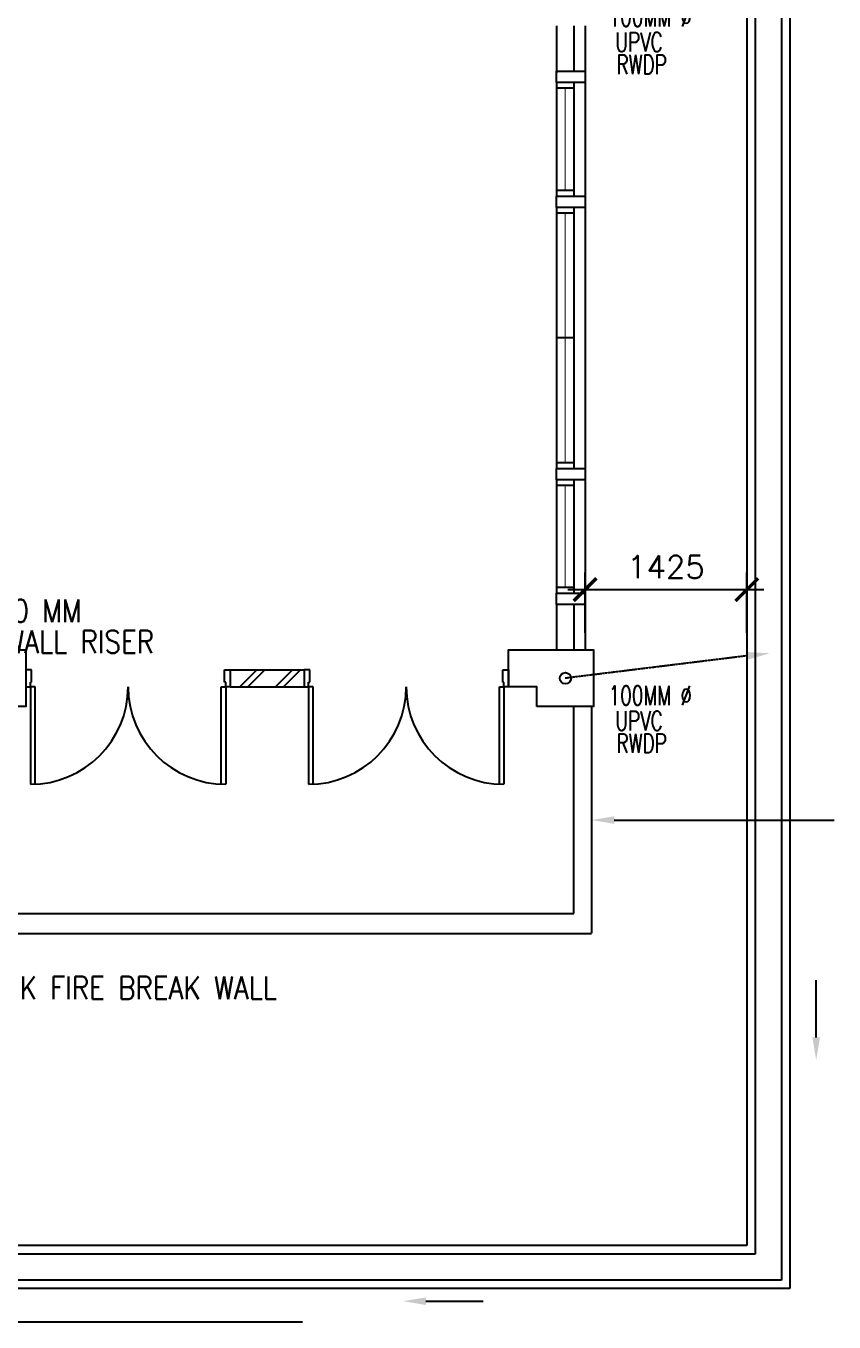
# Model space of a CAD drawing. Header units: feet. Extents: x 1463649 to 2957709, y -1501070 to -681589.
# Drawn here: x 1500467 to 1507586, y -844099 to -832674 of the extents above; entities that cross this region are included whole.
import ezdxf

# ---------------------------------------------------------------- set-up
doc = ezdxf.new("R2010")
doc.units = ezdxf.units.FT
doc.header["$LTSCALE"] = 13
doc.header["$MEASUREMENT"] = 0
doc.linetypes.add('HIDDEN', pattern=[0.375, 0.25, -0.125])
doc.layers.get('0').update_dxf_attribs({"linetype": 'CONTINUOUS'})
for name, color, linetype in [('1-ROAD', 1, 'CONTINUOUS'), ('COL', 3, 'CONTINUOUS'), ('DIM', 7, 'CONTINUOUS'), ('DR', 7, 'CONTINUOUS'), ('DRAIN', 1, 'CONTINUOUS'), ('H', 1, 'CONTINUOUS'), ('LINE', 7, 'CONTINUOUS'), ('RWDP', 145, 'CONTINUOUS'), ('SPEC', 7, 'CONTINUOUS'), ('WALL', 2, 'CONTINUOUS'), ('WIN', 5, 'CONTINUOUS')]:
    doc.layers.add(name, color=color, linetype=linetype)
doc.styles.add('ROMANS', font='romans')
doc.styles.get("Standard").update_dxf_attribs({"font": 'ROMANS.SHX'})
doc.dimstyles.new('STANDARD$0', dxfattribs={"dimscale": 0, "dimtxt": 8, "dimasz": 6, "dimexe": 1, "dimexo": 1, "dimgap": 3, "dimtad": 1, "dimdec": 0, "dimlfac": -1, "dimrnd": 1, "dimzin": 0, "dimdsep": 46, "dimtxsty": 'Standard', "dimcen": 0, "dimclrd": 5, "dimclre": 250, "dimadec": 0, "dimazin": 0, "dimtfac": 1, "dimtdec": 4, "dimtofl": 0, "dimtmove": 0, "dimatfit": 3, "dimfxl": 1, "dimtolj": 1, "dimtzin": 0, "dimarcsym": 0})

# ---------------------------------------------------------------- blocks, each defined once
blk = doc.blocks.new('DR-1800-B')
at = {"layer": 'DR'}
for p, q in [((-50, 0), (0, 0)), ((0, 0), (0, -150)), ((-1800, 0), (-1800, -150)), ((-1750, 0), (-1800, 0)), ((-1760, -150), (-1760, -110)), ((-1760, -110), (-1750, -110)), ((-1750, -110), (-1750, 0)), ((-50, -110), (-50, 0)), ((-40, -110), (-50, -110)), ((-40, -150), (-40, -110)), ((-1800, -150), (-1760, -150)), ((-1760, -150), (-1760, -1010)), ((-1720, -150), (-1760, -150)), ((-1720, -1009), (-1720, -150)), ((-80, -1009), (-80, -150)), ((-80, -150), (-40, -150)), ((-40, -150), (-40, -1010)), ((0, -150), (-40, -150))]:
    blk.add_line(p, q, dxfattribs=at)
for centre, start, end in [((-1760, -150), 270, 0), ((-40, -150), 180.0001, 270)]:
    blk.add_arc(centre, 860, start, end, dxfattribs=at)
blk = doc.blocks.new('_ARCHTICK')
at = {"color": 0, "linetype": 'ByBlock', "const_width": 0.15}
blk.add_lwpolyline([(-0.5, -0.5), (0.5, 0.5)], dxfattribs=at)
blk = doc.blocks.new('*D273')
at = {"layer": 'DIM', "color": 7, "linetype": 'Continuous', "lineweight": -2, "transparency": 16777216}
for p, q in [((1505392, -838024), (1505392, -837493)), ((1506817, -838024), (1506817, -837493)), ((1505242, -837643), (1506967, -837643))]:
    blk.add_line(p, q, dxfattribs=at)
at = {"layer": 'DIM', "color": 7, "linetype": 'Continuous', "lineweight": -2, "transparency": 16777216, "xscale": 200, "yscale": 200, "zscale": 200, "rotation": 180}
blk.add_blockref('_ARCHTICK', (1505392, -837643), dxfattribs=at)
at = {"layer": 'DIM', "color": 7, "linetype": 'Continuous', "lineweight": -2, "transparency": 16777216, "xscale": 200, "yscale": 200, "zscale": 200}
blk.add_blockref('_ARCHTICK', (1506817, -837643), dxfattribs=at)
at = {"layer": 'DIM', "color": 7, "linetype": 'Continuous', "transparency": 16777216, "insert": (1506105, -837443), "char_height": 200, "attachment_point": 5, "style": 'ROMANS'}
blk.add_mtext('\\A1;1425', dxfattribs=at)

msp = doc.modelspace()

# ---------------------------------------------------------------- linework, layer by layer
at = {"color": 0}
for p, q in [((1505392.2, -832674.1), (1505392.2, -838174.1)), ((1505392.2, -832674.1), (1505392.2, -833086.6)), ((1505292.2, -840499.1), (1505292.2, -838674.1))]:
    msp.add_line(p, q, dxfattribs=at)
at = {"color": 0, "linetype": 'HIDDEN'}
for p in [(1505450.1, -838674.1), (1497475.1, -840674.1)]:
    msp.add_line(p, (1505450.1, -840674.1), dxfattribs=at)
at = {"layer": '1-ROAD', "color": 0, "flags": 128}
msp.add_lwpolyline([(1502904.7, -844099.1), (1487642.2, -844099.1)], dxfattribs=at)
at = {"layer": 'COL', "color": 0}
for points in [[(1499967.2, -838174.1), (1500467.2, -838174.1), (1500467.2, -838674.1), (1499967.2, -838674.1)], [(1504967.2, -838674.1), (1504967.2, -838499.1), (1504717.2, -838499.1), (1504717.2, -838174.1), (1505467.2, -838174.1), (1505467.2, -838674.1)]]:
    msp.add_lwpolyline(points, close=True, dxfattribs=at)
at = {"layer": 'DIM', "color": 0, "linetype": 'Continuous'}
msp.add_line((1505650.1, -839674.1), (1507585.7, -839674.1), dxfattribs=at)
msp.add_solid([(1505650.1, -839707.4), (1505650.1, -839640.8), (1505450.1, -839674.1)], dxfattribs=at)
at = {"layer": 'DRAIN', "color": 0}
for p, q in [((1506817.2, -822424.1), (1506817.2, -838174.1)), ((1506892.2, -822424.1), (1506892.2, -838099.1)), ((1507122.2, -822424.1), (1507122.2, -838099.1)), ((1507197.2, -822424.1), (1507197.2, -838174.1)), ((1507197.2, -822424.1), (1507197.2, -838174.1)), ((1506892.2, -838099.1), (1506892.2, -843499.1)), ((1507122.2, -838099.1), (1507122.2, -843729.1)), ((1506817.2, -838174.1), (1506817.2, -843424.1)), ((1507197.2, -838174.1), (1507197.2, -843804.1)), ((1502904.7, -843424.1), (1490142.2, -843424.1)), ((1502904.7, -843499.1), (1490142.2, -843499.1)), ((1506817.2, -843424.1), (1502904.7, -843424.1)), ((1506892.2, -843499.1), (1502904.7, -843499.1)), ((1502904.7, -843729.1), (1490142.2, -843729.1)), ((1507122.2, -843729.1), (1502904.7, -843729.1)), ((1502904.7, -843804.1), (1490142.2, -843804.1)), ((1507197.2, -843804.1), (1502904.7, -843804.1))]:
    msp.add_line(p, q, dxfattribs=at)
for points in [[(1507428.3, -841589.8), (1507428.3, -841086.2)], [(1503990.8, -843915), (1504494.4, -843915)]]:
    msp.add_lwpolyline(points, dxfattribs=at)
for points in [[(1507461.7, -841589.8), (1507428.3, -841789.8), (1507395, -841589.8)], [(1503990.8, -843948.3), (1503790.8, -843915), (1503990.8, -843881.7)]]:
    msp.add_solid(points, dxfattribs=at)
at = {"layer": 'H', "color": 0}
for p, q in [((1502501.7, -838349.1), (1502351.7, -838499.1)), ((1502572.4, -838349.1), (1502422.4, -838499.1)), ((1502815.6, -838349.1), (1502665.6, -838499.1)), ((1502886.3, -838349.1), (1502736.3, -838499.1))]:
    msp.add_line(p, q, dxfattribs=at)
at = {"layer": 'LINE', "color": 0}
msp.add_line((1497492.2, -840499.1), (1505292.2, -840499.1), dxfattribs=at)
at = {"layer": 'RWDP', "color": 0, "linetype": 'HIDDEN'}
msp.add_line((1506822.2, -838226), (1505217.2, -838424.1), dxfattribs=at)
at = {"layer": 'RWDP', "color": 0}
msp.add_circle((1505219.4, -838423.9), 50, dxfattribs=at)
at = {"layer": 'RWDP', "color": 0, "linetype": 'HIDDEN'}
msp.add_solid([(1506818.5, -838192.9), (1506825.9, -838259.1), (1507021, -838204)], dxfattribs=at)
at = {"layer": 'WALL', "color": 0}
for p, q in [((1505142.2, -832674.1), (1505142.2, -833074.1)), ((1505142.2, -832686.6), (1505142.2, -833086.6)), ((1505292.2, -832674.1), (1505292.2, -833074.1)), ((1505292.2, -832686.6), (1505292.2, -833074.1)), ((1505142.2, -837774.1), (1505142.2, -838174.1)), ((1505292.2, -837774.1), (1505292.2, -838174.1)), ((1502267.2, -838349.1), (1502917.2, -838349.1)), ((1502267.2, -838499.1), (1502917.2, -838499.1))]:
    msp.add_line(p, q, dxfattribs=at)
for points in [[(1505392.2, -833174.1), (1505142.2, -833174.1), (1505142.2, -833074.1), (1505392.2, -833074.1)], [(1505392.2, -834274.1), (1505142.2, -834274.1), (1505142.2, -834174.1), (1505392.2, -834174.1)], [(1505392.2, -836674.1), (1505142.2, -836674.1), (1505142.2, -836574.1), (1505392.2, -836574.1)], [(1505392.2, -837774.1), (1505142.2, -837774.1), (1505142.2, -837674.1), (1505392.2, -837674.1)]]:
    msp.add_lwpolyline(points, close=True, dxfattribs=at)
at = {"layer": 'WIN', "color": 0}
for p, q in [((1505142.2, -833174.1), (1505142.2, -834174.1)), ((1505292.2, -833224.1), (1505142.2, -833224.1)), ((1505292.2, -833174.1), (1505292.2, -834174.1)), ((1505292.2, -834124.1), (1505142.2, -834124.1)), ((1505142.2, -834274.1), (1505142.2, -836574.1)), ((1505292.2, -834324.1), (1505142.2, -834324.1)), ((1505292.2, -834274.1), (1505292.2, -836574.1)), ((1505292.2, -835424.1), (1505142.2, -835424.1)), ((1505292.2, -836524.1), (1505142.2, -836524.1)), ((1505142.2, -836674.1), (1505142.2, -837674.1)), ((1505292.2, -836724.1), (1505142.2, -836724.1)), ((1505292.2, -836674.1), (1505292.2, -837674.1)), ((1505292.2, -837624.1), (1505142.2, -837624.1))]:
    msp.add_line(p, q, dxfattribs=at)
at = {"layer": 'WIN', "color": 0, "const_width": 10, "flags": 128}
for points in [[(1505217.2, -834124.1), (1505217.2, -833224.1)], [(1505217.2, -834324.1), (1505217.2, -836524.1)], [(1505217.2, -836724.1), (1505217.2, -837624.1)]]:
    msp.add_lwpolyline(points, dxfattribs=at)

# ---------------------------------------------------------------- block references
at = {"layer": 'WALL', "color": 0}
for p in [(1502267.2, -838349.1), (1504717.2, -838349.1)]:
    msp.add_blockref('DR-1800-B', p, dxfattribs=at)

# ---------------------------------------------------------------- texts
at = {"layer": 'RWDP', "color": 0, "style": 'ROMANS', "width": 0.7}
for s, p in [('100MM %%c', (1505599.9, -832678.7)), ('UPVC ', (1505658.5, -832900.7)), ('RWDP', (1505668.2, -833099.7)), ('100MM %%c', (1505599.9, -838661.6)), ('UPVC ', (1505658.5, -838883.6)), ('RWDP', (1505668.2, -839082.6))]:
    msp.add_text(s, height=170, dxfattribs=at).set_placement(p)
at = {"layer": 'SPEC', "color": 0, "style": 'ROMANS', "width": 0.85}
for s, p in [('300 MM X 450 MM', (1498773.8, -837929)), ('CLEAR BRICKWALL RISER', (1498791.2, -838202)), ('230MM THK FIRE BREAK WALL', (1499232.1, -841253.2))]:
    msp.add_text(s, height=200, dxfattribs=at).set_placement(p)

# ---------------------------------------------------------------- dimensions: what is measured, and where the dimension line sits
at = {"layer": 'DIM', "color": 0, "linetype": 'Continuous'}
dim = msp.add_linear_dim(base=(1506817.2, -837643), p1=(1505392.2, -838174.1), p2=(1506817.2, -838174.1), dimstyle='STANDARD$0', override={"dimscale": 100, "dimtxt": 2, "dimasz": 2, "dimexe": 1.5, "dimexo": 1.5, "dimgap": 1, "dimtxsty": 'ROMANS', "dimblk": 'ARCHTICK', "dimdle": 1.5, "dimclrd": 7, "dimclre": 7, "dimclrt": 7, "dimtdec": 0, "dimtmove": 2}, dxfattribs=at)
dim.commit()
dim.dimension.update_dxf_attribs({"geometry": '*D273', "text_midpoint": (1506104.7, -837443)})

doc.saveas('drawing.dxf')
